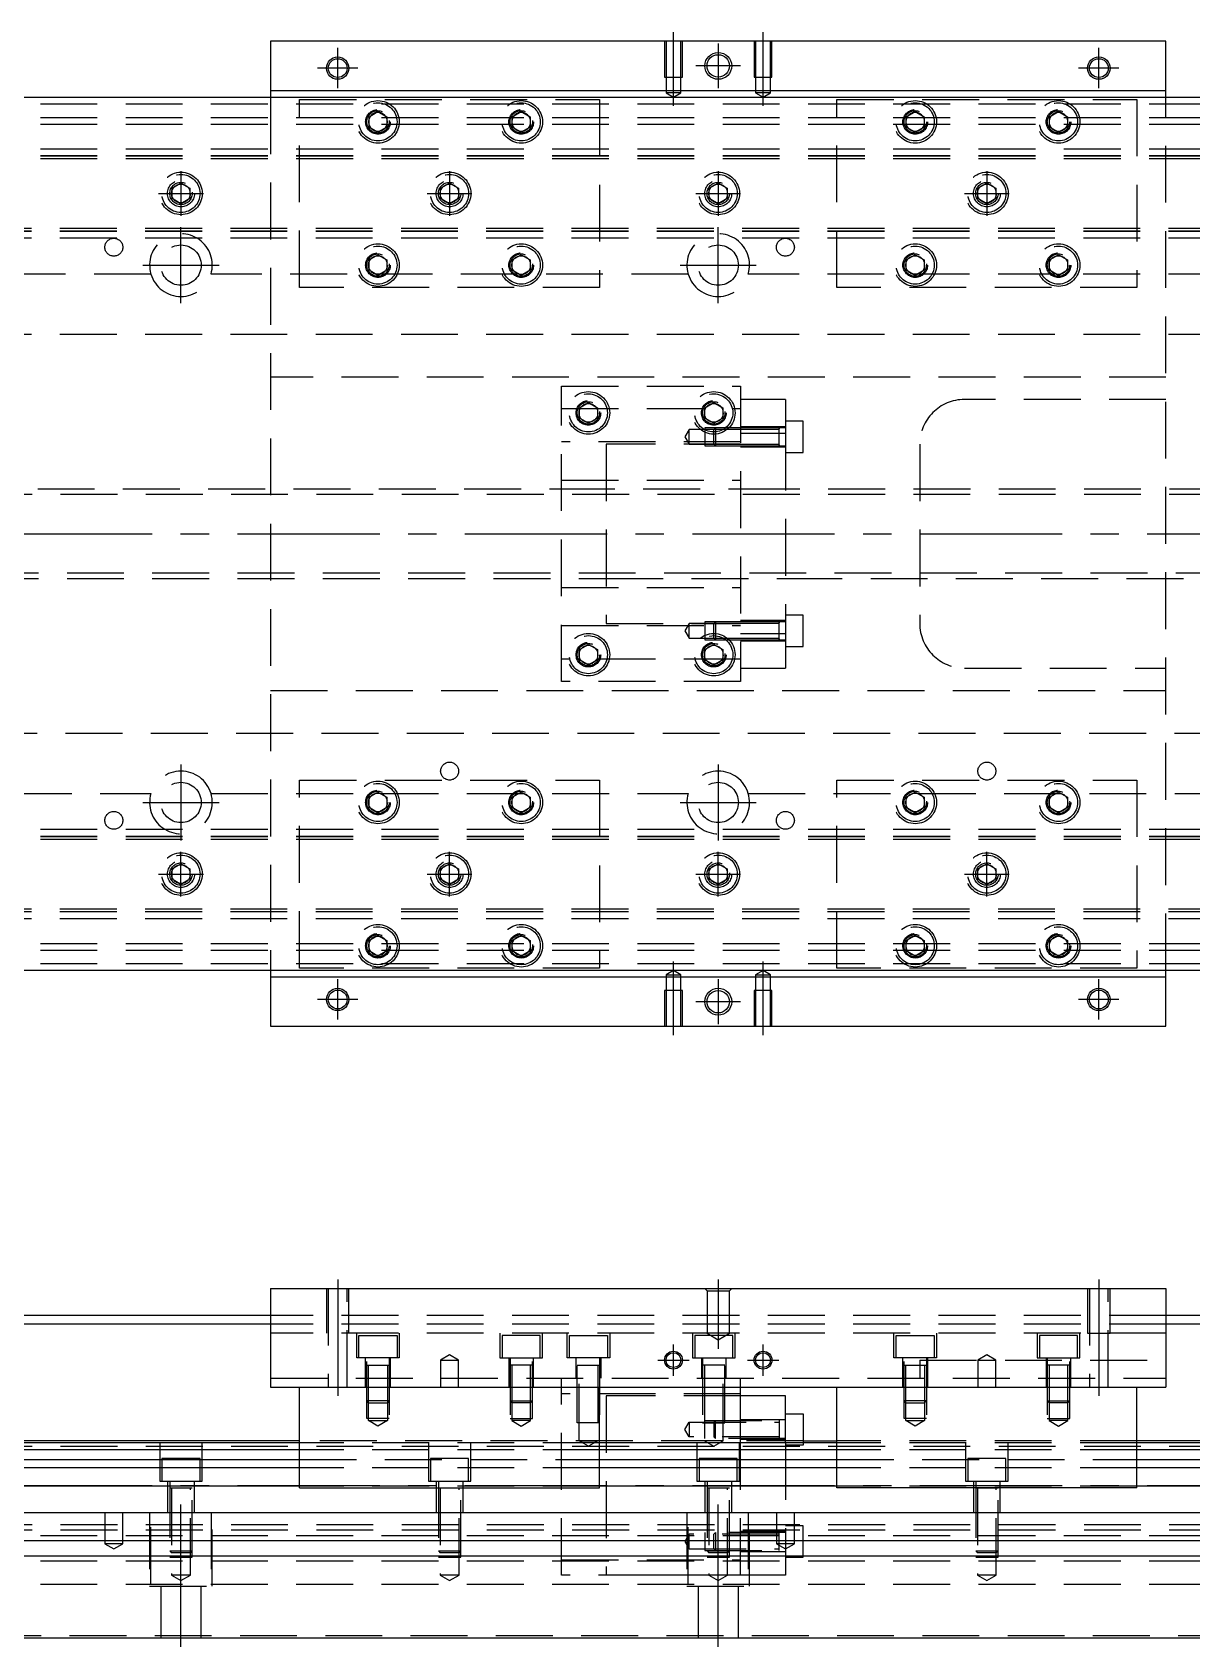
# Model space of a CAD drawing. Extents: x -15 to 1002, y -288 to 112.
# Drawn here: x 243.8 to 502.8, y -248.6 to 112 of the extents above; entities that cross this region are included whole.
import ezdxf

# ---------------------------------------------------------------- set-up
doc = ezdxf.new("R2010")
doc.units = 0
doc.linetypes.add('CENTER', pattern=[50.8, 31.75, -6.35, 6.35, -6.35])
doc.linetypes.add('DASHED', pattern=[19.05, 12.7, -6.35])
doc.layers.get('0').update_dxf_attribs({"linetype": 'CONTINUOUS'})
doc.layers.add('CENTER', color=1, linetype='CENTER')

msp = doc.modelspace()

# ---------------------------------------------------------------- linework, layer by layer
at = {"color": 7, "linetype": 'CONTINUOUS'}
for p, q in [((497, 110), (297, 110)), ((297, 110), (297, 99)), ((497, 99), (497, 110)), ((3, 97.5), (791, 97.5)), ((297, 99), (497, 99)), ((297, 99), (297, 97.5)), ((497, 97.5), (497, 99)), ((791, -97.5), (3, -97.5)), ((297, -97.5), (297, -99)), ((497, -99), (297, -99)), ((297, -99), (297, -110)), ((497, -99), (497, -97.5)), ((497, -110), (497, -99)), ((297, -110), (497, -110)), ((297, -168.55), (297, -190.55)), ((297, -168.55), (497, -168.55)), ((497, -168.55), (497, -190.55)), ((297, -174.55), (3, -174.55)), ((297, -176.55), (11, -176.55)), ((791, -174.55), (497, -174.55)), ((783, -176.55), (497, -176.55)), ((297, -190.55), (497, -190.55)), ((303.5, -213.05), (303.5, -190.55)), ((370.5, -213.05), (370.5, -190.55)), ((402, -203.05), (402, -190.55)), ((423.5, -213.05), (423.5, -190.55)), ((490.5, -213.05), (490.5, -190.55)), ((412, -192.55), (402, -192.55)), ((402, -203.05), (402, -192.55)), ((412, -203.05), (412, -192.55)), ((412, -196.55), (416, -196.55)), ((416, -196.55), (416, -203.05)), ((303.5, -203.05), (17, -203.05)), ((303.5, -204.589608), (17, -204.589608)), ((303.5, -202.55), (45, -202.55)), ((423.5, -203.05), (370.5, -203.05)), ((423.5, -204.589608), (370.5, -204.589608)), ((416, -202.55), (423.5, -202.55)), ((720, -202.55), (490.5, -202.55)), ((777, -203.05), (490.5, -203.05)), ((777, -204.589608), (490.5, -204.589608)), ((17, -206.710392), (303.5, -206.710392)), ((303.5, -208.620532), (17, -208.620532)), ((370.5, -206.710392), (423.5, -206.710392)), ((423.5, -208.620532), (370.5, -208.620532)), ((490.5, -206.710392), (777, -206.710392)), ((777, -208.620532), (490.5, -208.620532)), ((303.5, -212.731934), (17, -212.731934)), ((303.5, -213.05), (370.5, -213.05)), ((423.5, -212.731934), (370.5, -212.731934)), ((490.5, -213.05), (423.5, -213.05)), ((777, -212.731934), (490.5, -212.731934)), ((17, -218.55), (777, -218.55)), ((17, -224.85), (777, -224.85)), ((17, -228.25), (777, -228.25)), ((17, -246.55), (777, -246.55))]:
    msp.add_line(p, q, dxfattribs=at)
at = {"color": 3, "linetype": 'DASHED'}
for p, q in [((385.000006, 110), (385.000006, 102)), ((385.35, 110), (385.35, 102)), ((388.65, 102), (388.65, 110)), ((388.999994, 102), (388.999994, 110)), ((405.000006, 110), (405.000006, 102)), ((405.35, 110), (405.35, 102)), ((408.65, 102), (408.65, 110)), ((408.999994, 102), (408.999994, 110)), ((385.000006, 102), (388.999994, 102)), ((385.35, 102), (385.35, 98.5)), ((388.65, 98.5), (388.65, 102)), ((405.000006, 102), (408.999994, 102)), ((405.35, 102), (405.35, 98.5)), ((408.65, 98.5), (408.65, 102)), ((297, 97.5), (297, -97.5)), ((388.65, 98.5), (385.35, 98.5)), ((385.35, 98.5), (387, 97.547372)), ((387, 97.547372), (388.65, 98.5)), ((408.65, 98.5), (405.35, 98.5)), ((405.35, 98.5), (407, 97.547372)), ((407, 97.547372), (408.65, 98.5)), ((497, -97.5), (497, 97.5)), ((17, 96), (777, 96)), ((303.5, 97), (370.5, 97)), ((303.5, 55), (303.5, 97)), ((319, 93.1547), (321, 94.309402)), ((321, 94.309402), (323, 93.1547)), ((351, 93.1547), (353, 94.309402)), ((353, 94.309402), (355, 93.1547)), ((370.5, 97), (370.5, 55)), ((423.5, 97), (490.5, 97)), ((423.5, 55), (423.5, 97)), ((439, 93.1547), (441, 94.309402)), ((441, 94.309402), (443, 93.1547)), ((471, 93.1547), (473, 94.309402)), ((473, 94.309402), (475, 93.1547)), ((490.5, 97), (490.5, 55)), ((17, 93), (777, 93)), ((17, 91.5), (777, 91.5)), ((319, 90.8453), (319, 93.1547)), ((321, 89.690598), (319, 90.8453)), ((323, 90.8453), (321, 89.690598)), ((323, 93.1547), (323, 90.8453)), ((323.483582, 92.286038), (323.5, 92)), ((351, 90.8453), (351, 93.1547)), ((353, 89.690598), (351, 90.8453)), ((355, 90.8453), (353, 89.690598)), ((355, 93.1547), (355, 90.8453)), ((355.483582, 92.286038), (355.5, 92)), ((438.5, 92), (438.518502, 92.303588)), ((439, 90.8453), (439, 93.1547)), ((441, 89.690598), (439, 90.8453)), ((443, 90.8453), (441, 89.690598)), ((443, 93.1547), (443, 90.8453)), ((470.5, 92), (470.512884, 92.253488)), ((471, 90.8453), (471, 93.1547)), ((473, 89.690598), (471, 90.8453)), ((475, 90.8453), (473, 89.690598)), ((475, 93.1547), (475, 90.8453)), ((17, 86), (777, 86)), ((17, 84.460392), (777, 84.460392)), ((17, 84.403994), (777, 84.403994)), ((17, 83.8), (777, 83.8)), ((275, 77.1547), (277, 78.309402)), ((275, 74.8453), (275, 77.1547)), ((277, 78.309402), (279, 77.1547)), ((279, 77.1547), (279, 74.8453)), ((279.483582, 76.286038), (279.5, 76)), ((334.5, 76), (334.534018, 76.411016)), ((335, 77.1547), (337, 78.309402)), ((335, 74.8453), (335, 77.1547)), ((337, 78.309402), (339, 77.1547)), ((339, 77.1547), (339, 74.8453)), ((394.5, 76), (394.534018, 76.411016)), ((395, 77.1547), (397, 78.309402)), ((395, 74.8453), (395, 77.1547)), ((397, 78.309402), (399, 77.1547)), ((399, 77.1547), (399, 74.8453)), ((454.5, 76), (454.534018, 76.411016)), ((455, 77.1547), (457, 78.309402)), ((455, 74.8453), (455, 77.1547)), ((457, 78.309402), (459, 77.1547)), ((459, 77.1547), (459, 74.8453)), ((277, 73.690598), (275, 74.8453)), ((279, 74.8453), (277, 73.690598)), ((337, 73.690598), (335, 74.8453)), ((339, 74.8453), (337, 73.690598)), ((397, 73.690598), (395, 74.8453)), ((399, 74.8453), (397, 73.690598)), ((457, 73.690598), (455, 74.8453)), ((459, 74.8453), (457, 73.690598)), ((777, 68.2), (17, 68.2)), ((777, 67.596006), (17, 67.596006)), ((777, 67.539608), (17, 67.539608)), ((777, 66), (17, 66)), ((319, 61.1547), (321, 62.309402)), ((321, 62.309402), (323, 61.1547)), ((351, 61.1547), (353, 62.309402)), ((353, 62.309402), (355, 61.1547)), ((439, 61.1547), (441, 62.309402)), ((441, 62.309402), (443, 61.1547)), ((471, 61.1547), (473, 62.309402)), ((473, 62.309402), (475, 61.1547)), ((270.291796, 58), (163.708204, 58)), ((390.291796, 58), (283.708204, 58)), ((319, 58.8453), (319, 61.1547)), ((321, 57.690598), (319, 58.8453)), ((323, 58.8453), (321, 57.690598)), ((323, 61.1547), (323, 58.8453)), ((323.483582, 60.286038), (323.5, 60)), ((351, 58.8453), (351, 61.1547)), ((353, 57.690598), (351, 58.8453)), ((355, 58.8453), (353, 57.690598)), ((355, 61.1547), (355, 58.8453)), ((355.483582, 60.286038), (355.5, 60)), ((510.291796, 58), (403.708204, 58)), ((439, 58.8453), (439, 61.1547)), ((441, 57.690598), (439, 58.8453)), ((443, 58.8453), (441, 57.690598)), ((443, 61.1547), (443, 58.8453)), ((443.483582, 60.286038), (443.5, 60)), ((470.5, 60), (470.512884, 60.253488)), ((471, 58.8453), (471, 61.1547)), ((473, 57.690598), (471, 58.8453)), ((475, 58.8453), (473, 57.690598)), ((475, 61.1547), (475, 58.8453)), ((370.5, 55), (303.5, 55)), ((490.5, 55), (423.5, 55)), ((777, 44.5), (22.640312, 44.5)), ((497, 35), (297, 35)), ((362, 33), (402, 33)), ((362, -33), (362, 33)), ((402, 33), (402, -33)), ((366, 28.1547), (368, 29.309402)), ((368, 29.309402), (370, 28.1547)), ((394, 28.1547), (396, 29.309402)), ((396, 29.309402), (398, 28.1547)), ((412, 30), (402, 30)), ((412, 30), (412, 22.36068)), ((497, 30), (452, 30)), ((362, 28), (402, 28)), ((366, 25.8453), (366, 28.1547)), ((368, 24.690598), (366, 25.8453)), ((370, 25.8453), (368, 24.690598)), ((370, 28.1547), (370, 25.8453)), ((370.483582, 27.286038), (370.5, 27)), ((394, 25.8453), (394, 28.1547)), ((396, 24.690598), (394, 25.8453)), ((398, 25.8453), (396, 24.690598)), ((398, 28.1547), (398, 25.8453)), ((398.483582, 27.286038), (398.5, 27)), ((390.5, 23.300636), (389.547372, 21.650636)), ((389.547372, 21.650636), (390.5, 20.000636)), ((390.5, 20.000636), (390.5, 23.300636)), ((394, 23.300636), (390.5, 23.300636)), ((394, 23.65063), (394, 19.65064)), ((396.35, 23.65063), (394, 23.65063)), ((396, 23.300636), (394, 23.300636)), ((396.35, 23.650636), (396, 23.300636)), ((396, 20.000636), (396, 23.300636)), ((402, 23.300636), (396, 23.300636)), ((402, 23.300636), (396, 23.300636)), ((396.35, 23.650636), (396.35, 19.650636)), ((402, 23.650632), (396.35, 23.650636)), ((402, 23.65063), (396.35, 23.65063)), ((412, 23.900636), (402, 23.900636)), ((410.605, 23.650636), (402, 23.650632)), ((410.6, 23.300636), (402, 23.300636)), ((412, 22.36068), (402, 22.36068)), ((412, 23.650636), (410.595, 23.650636)), ((410.6, 19.65063), (410.6, 23.65064)), ((410.6, 23.300636), (410.6, 23.65064)), ((410.6, 23.434174), (410.6, 23.650636)), ((410.6, 23.650636), (410.6, 23.433968)), ((416, 25.150636), (412, 25.150636)), ((412, 22.36068), (412, -22.36068)), ((416, 18.150636), (416, 25.150636)), ((402, 20.5), (362, 20.5)), ((372, 20), (372, -20)), ((402, 20), (372, 20)), ((390.5, 20.000636), (394, 20.000636)), ((394, 20.000636), (396, 20.000636)), ((394, 19.65064), (396.35, 19.65064)), ((396, 20.000636), (402, 20.000636)), ((396, 20.000636), (396.35, 19.650636)), ((396, 20.000636), (402, 20.000636)), ((396.35, 19.65064), (402, 19.65064)), ((396.35, 19.650636), (402, 19.650638)), ((402, 20.000636), (410.6, 20.000636)), ((402, 19.650638), (410.605, 19.650636)), ((402, 19.400636), (412, 19.400636)), ((410.595, 19.650636), (412, 19.650636)), ((410.6, 19.65063), (410.6, 20.000636)), ((410.6, 19.867344), (410.6, 19.650636)), ((410.6, 19.650636), (410.6, 19.867096)), ((412, 18.150636), (416, 18.150636)), ((442, 20), (442, -20)), ((362, 12), (402, 12)), ((372, 10), (42, 10)), ((720, 8.75), (42, 8.75)), ((412, 10), (372, 10)), ((412, 10), (372, 10)), ((412, 9.999994), (372, 9.999994)), ((720.005, 10), (412, 10)), ((42, -8.75), (720, -8.75)), ((42, -10), (372, -10)), ((372, -9.999994), (412, -9.999994)), ((372, -10), (412, -10)), ((372, -10), (412, -10)), ((412, -10), (720.005, -10)), ((362, -12), (402, -12)), ((362, -20.5), (402, -20.5)), ((372, -20), (402, -20)), ((390.5, -20.000636), (389.547372, -21.650636)), ((390.5, -23.300636), (390.5, -20.000636)), ((394, -20.000636), (390.5, -20.000636)), ((394, -19.65064), (394, -23.65063)), ((396.35, -19.65064), (394, -19.65064)), ((396, -20.000636), (394, -20.000636)), ((396.35, -19.650636), (396, -20.000636)), ((396, -23.300636), (396, -20.000636)), ((402, -20.000636), (396, -20.000636)), ((402, -20.000636), (396, -20.000636)), ((396.35, -19.650636), (396.35, -23.650636)), ((402, -19.650638), (396.35, -19.650636)), ((402, -19.65064), (396.35, -19.65064)), ((412, -19.400636), (402, -19.400636)), ((410.605, -19.650636), (402, -19.650638)), ((410.6, -20.000636), (402, -20.000636)), ((412, -19.650636), (410.595, -19.650636)), ((410.6, -23.65064), (410.6, -19.65063)), ((410.6, -20.000636), (410.6, -19.65063)), ((410.6, -19.867096), (410.6, -19.650636)), ((410.6, -19.650636), (410.6, -19.867302)), ((416, -18.150636), (412, -18.150636)), ((416, -25.150636), (416, -18.150636)), ((366, -25.8453), (368, -24.690598)), ((368, -24.690598), (370, -25.8453)), ((389.547372, -21.650636), (390.5, -23.300636)), ((390.5, -23.300636), (394, -23.300636)), ((394, -23.300636), (396, -23.300636)), ((394, -23.65063), (396.35, -23.65063)), ((394, -25.8453), (396, -24.690598)), ((396, -23.300636), (402, -23.300636)), ((396, -23.300636), (396.35, -23.650636)), ((396, -23.300636), (402, -23.300636)), ((396, -24.690598), (398, -25.8453)), ((396.35, -23.65063), (402, -23.65063)), ((396.35, -23.650636), (402, -23.650632)), ((412, -22.36068), (402, -22.36068)), ((402, -23.300636), (410.6, -23.300636)), ((402, -23.650632), (410.605, -23.650636)), ((402, -23.900636), (412, -23.900636)), ((410.595, -23.650636), (412, -23.650636)), ((410.6, -23.65064), (410.6, -23.300636)), ((410.6, -23.433926), (410.6, -23.650636)), ((410.6, -23.650636), (410.6, -23.434174)), ((412, -22.36068), (412, -30)), ((412, -25.150636), (416, -25.150636)), ((402, -28), (362, -28)), ((365.5, -27), (365.518502, -26.696412)), ((366, -28.1547), (366, -25.8453)), ((368, -29.309402), (366, -28.1547)), ((370, -28.1547), (368, -29.309402)), ((370, -25.8453), (370, -28.1547)), ((394, -28.1547), (394, -25.8453)), ((396, -29.309402), (394, -28.1547)), ((398, -28.1547), (396, -29.309402)), ((398, -25.8453), (398, -28.1547)), ((398.483582, -26.713962), (398.5, -27)), ((402, -30), (412, -30)), ((452, -30), (497, -30)), ((297, -35), (497, -35)), ((402, -33), (362, -33)), ((22.640312, -44.5), (777, -44.5)), ((303.5, -55), (370.5, -55)), ((303.5, -97), (303.5, -55)), ((370.5, -55), (370.5, -97)), ((423.5, -97), (423.5, -55)), ((423.5, -55), (490.5, -55)), ((490.5, -55), (490.5, -97)), ((163.708204, -58), (270.291796, -58)), ((283.708204, -58), (390.291796, -58)), ((318.5, -60), (318.512884, -59.746512)), ((319, -58.8453), (321, -57.690598)), ((319, -61.1547), (319, -58.8453)), ((321, -62.309402), (319, -61.1547)), ((321, -57.690598), (323, -58.8453)), ((323, -61.1547), (321, -62.309402)), ((323, -58.8453), (323, -61.1547)), ((351, -58.8453), (353, -57.690598)), ((351, -61.1547), (351, -58.8453)), ((353, -62.309402), (351, -61.1547)), ((353, -57.690598), (355, -58.8453)), ((355, -61.1547), (353, -62.309402)), ((355, -58.8453), (355, -61.1547)), ((355.483582, -59.713962), (355.5, -60)), ((403.708204, -58), (510.291796, -58)), ((439, -58.8453), (441, -57.690598)), ((439, -61.1547), (439, -58.8453)), ((441, -62.309402), (439, -61.1547)), ((441, -57.690598), (443, -58.8453)), ((443, -61.1547), (441, -62.309402)), ((443, -58.8453), (443, -61.1547)), ((443.483582, -59.713962), (443.5, -60)), ((471, -58.8453), (473, -57.690598)), ((471, -61.1547), (471, -58.8453)), ((473, -62.309402), (471, -61.1547)), ((473, -57.690598), (475, -58.8453)), ((475, -61.1547), (473, -62.309402)), ((475, -58.8453), (475, -61.1547)), ((475.483582, -59.713962), (475.5, -60)), ((17, -66), (777, -66)), ((17, -67.539608), (777, -67.539608)), ((17, -67.596006), (777, -67.596006)), ((17, -68.2), (777, -68.2)), ((274.5, -76), (274.534018, -75.588984)), ((275, -74.8453), (277, -73.690598)), ((275, -77.1547), (275, -74.8453)), ((277, -73.690598), (279, -74.8453)), ((279, -74.8453), (279, -77.1547)), ((334.5, -76), (334.534018, -75.588984)), ((335, -74.8453), (337, -73.690598)), ((335, -77.1547), (335, -74.8453)), ((337, -73.690598), (339, -74.8453)), ((339, -74.8453), (339, -77.1547)), ((395, -74.8453), (397, -73.690598)), ((395, -77.1547), (395, -74.8453)), ((397, -73.690598), (399, -74.8453)), ((399, -74.8453), (399, -77.1547)), ((399.483582, -75.713962), (399.5, -76)), ((454.5, -76), (454.534018, -75.588984)), ((455, -74.8453), (457, -73.690598)), ((455, -77.1547), (455, -74.8453)), ((457, -73.690598), (459, -74.8453)), ((459, -74.8453), (459, -77.1547)), ((277, -78.309402), (275, -77.1547)), ((279, -77.1547), (277, -78.309402)), ((337, -78.309402), (335, -77.1547)), ((339, -77.1547), (337, -78.309402)), ((397, -78.309402), (395, -77.1547)), ((399, -77.1547), (397, -78.309402)), ((457, -78.309402), (455, -77.1547)), ((459, -77.1547), (457, -78.309402)), ((777, -83.8), (17, -83.8)), ((777, -84.403994), (17, -84.403994)), ((777, -84.460392), (17, -84.460392)), ((777, -86), (17, -86)), ((319, -90.8453), (321, -89.690598)), ((321, -89.690598), (323, -90.8453)), ((351, -90.8453), (353, -89.690598)), ((353, -89.690598), (355, -90.8453)), ((439, -90.8453), (441, -89.690598)), ((441, -89.690598), (443, -90.8453)), ((471, -90.8453), (473, -89.690598)), ((473, -89.690598), (475, -90.8453)), ((17, -91.5), (777, -91.5)), ((17, -93), (777, -93)), ((318.5, -92), (318.512884, -91.746512)), ((319, -93.1547), (319, -90.8453)), ((321, -94.309402), (319, -93.1547)), ((323, -93.1547), (321, -94.309402)), ((323, -90.8453), (323, -93.1547)), ((351, -93.1547), (351, -90.8453)), ((353, -94.309402), (351, -93.1547)), ((355, -93.1547), (353, -94.309402)), ((355, -90.8453), (355, -93.1547)), ((355.483582, -91.713962), (355.5, -92)), ((439, -93.1547), (439, -90.8453)), ((441, -94.309402), (439, -93.1547)), ((443, -93.1547), (441, -94.309402)), ((443, -90.8453), (443, -93.1547)), ((443.483582, -91.713962), (443.5, -92)), ((471, -93.1547), (471, -90.8453)), ((473, -94.309402), (471, -93.1547)), ((475, -93.1547), (473, -94.309402)), ((475, -90.8453), (475, -93.1547)), ((475.483582, -91.713962), (475.5, -92)), ((17, -96), (777, -96)), ((370.5, -97), (303.5, -97)), ((490.5, -97), (423.5, -97)), ((387, -97.547372), (385.35, -98.5)), ((385.35, -98.5), (388.65, -98.5)), ((385.35, -98.5), (385.35, -102)), ((388.65, -98.5), (387, -97.547372)), ((388.65, -102), (388.65, -98.5)), ((407, -97.547372), (405.35, -98.5)), ((405.35, -98.5), (408.65, -98.5)), ((405.35, -98.5), (405.35, -102)), ((408.65, -98.5), (407, -97.547372)), ((408.65, -102), (408.65, -98.5)), ((388.999994, -102), (385.000006, -102)), ((385.000006, -102), (385.000006, -110)), ((385.35, -102), (385.35, -110)), ((388.65, -110), (388.65, -102)), ((388.999994, -110), (388.999994, -102)), ((408.999994, -102), (405.000006, -102)), ((405.000006, -102), (405.000006, -110)), ((405.35, -102), (405.35, -110)), ((408.65, -110), (408.65, -102)), ((408.999994, -110), (408.999994, -102)), ((309.500006, -168.55), (309.500006, -178.55)), ((309.9, -168.55), (309.9, -190.55)), ((314.1, -190.55), (314.1, -168.55)), ((314.499994, -178.55), (314.499994, -168.55)), ((394.5, -169.05), (394, -168.55)), ((394.5, -169.05), (394.5, -178.55)), ((394.5, -169.05), (399.5, -169.05)), ((399.5, -169.05), (400, -168.55)), ((399.5, -178.55), (399.5, -169.05)), ((479.500006, -168.55), (479.500006, -178.55)), ((479.9, -168.55), (479.9, -190.55)), ((484.1, -190.55), (484.1, -168.55)), ((484.499994, -178.55), (484.499994, -168.55)), ((497, -174.55), (297, -174.55)), ((497, -176.55), (297, -176.55)), ((497, -178.55), (297, -178.55)), ((316.25, -184.05), (316.25, -178.55)), ((316.75, -179.05), (325.25, -179.05)), ((316.75, -184.05), (316.75, -179.05)), ((325.25, -179.05), (325.25, -184.05)), ((325.75, -178.55), (325.75, -184.05)), ((348.25, -178.55), (348.25, -184.05)), ((357.25, -179.05), (348.75, -179.05)), ((348.75, -179.05), (348.75, -184.05)), ((357.25, -184.05), (357.25, -179.05)), ((357.75, -184.05), (357.75, -178.55)), ((363.25, -184.05), (363.25, -178.55)), ((363.75, -179.05), (372.25, -179.05)), ((363.75, -184.05), (363.75, -179.05)), ((372.25, -179.05), (372.25, -184.05)), ((372.75, -178.55), (372.75, -184.05)), ((391.25, -178.55), (391.25, -184.05)), ((400.25, -179.05), (391.75, -179.05)), ((391.75, -179.05), (391.75, -184.05)), ((399.5, -178.55), (394.5, -178.55)), ((394.5, -178.55), (397, -179.993376)), ((397, -179.993376), (399.5, -178.55)), ((400.25, -184.05), (400.25, -179.05)), ((400.75, -184.05), (400.75, -178.55)), ((436.25, -184.05), (436.25, -178.55)), ((436.75, -179.05), (445.25, -179.05)), ((436.75, -184.05), (436.75, -179.05)), ((445.25, -179.05), (445.25, -184.05)), ((445.75, -178.55), (445.75, -184.05)), ((468.25, -178.55), (468.25, -184.05)), ((477.25, -179.05), (468.75, -179.05)), ((468.75, -179.05), (468.75, -184.05)), ((477.25, -184.05), (477.25, -179.05)), ((477.75, -184.05), (477.75, -178.55)), ((479.500006, -178.55), (484.499994, -178.55)), ((337, -183.3953), (335, -184.55)), ((339, -184.55), (337, -183.3953)), ((457, -183.3953), (455, -184.55)), ((459, -184.55), (457, -183.3953)), ((325.75, -184.05), (316.25, -184.05)), ((318.25, -190.55), (318.25, -184.05)), ((318.500006, -197.55), (318.499992, -184.05)), ((318.499994, -185.65), (323.500006, -185.65)), ((318.9, -198.05), (318.9, -185.65)), ((323.1, -185.65), (323.1, -198.05)), ((323.500008, -184.05), (323.499994, -197.55)), ((323.75, -184.05), (323.75, -190.55)), ((335, -184.55), (337, -184.55)), ((335, -184.55), (335, -190.55)), ((337, -184.55), (339, -184.55)), ((339, -190.55), (339, -184.55)), ((348.25, -184.05), (357.75, -184.05)), ((350.25, -184.05), (350.25, -190.55)), ((350.499992, -184.05), (350.500006, -197.55)), ((355.500006, -185.65), (350.499994, -185.65)), ((350.9, -185.65), (350.9, -198.05)), ((355.1, -198.05), (355.1, -185.65)), ((355.499994, -197.55), (355.500008, -184.05)), ((355.75, -190.55), (355.75, -184.05)), ((372.75, -184.05), (363.25, -184.05)), ((365.25, -188.55), (365.25, -184.05)), ((365.500006, -198.55), (365.499994, -184.05)), ((365.499995, -185.65), (370.500005, -185.65)), ((365.9, -202.55), (365.9, -185.65)), ((370.1, -185.65), (370.1, -202.55)), ((370.500006, -184.05), (370.499994, -198.55)), ((370.75, -184.05), (370.75, -188.55)), ((391.25, -184.05), (400.75, -184.05)), ((393.25, -184.05), (393.25, -188.55)), ((393.499994, -184.05), (393.500006, -198.55)), ((398.500005, -185.65), (393.499995, -185.65)), ((393.9, -185.65), (393.9, -202.55)), ((398.1, -202.55), (398.1, -185.65)), ((398.499994, -198.55), (398.500006, -184.05)), ((398.75, -188.55), (398.75, -184.05)), ((445.75, -184.05), (436.25, -184.05)), ((438.25, -190.55), (438.25, -184.05)), ((438.500006, -197.55), (438.499992, -184.05)), ((438.499994, -185.65), (443.500006, -185.65)), ((438.9, -198.05), (438.9, -185.65)), ((442, -184.55), (497, -184.55)), ((442, -184.55), (442, -188.55)), ((443.1, -185.65), (443.1, -198.05)), ((443.500008, -184.05), (443.499994, -197.55)), ((443.75, -184.05), (443.75, -190.55)), ((455, -184.55), (457, -184.55)), ((455, -184.55), (455, -190.55)), ((457, -184.55), (459, -184.55)), ((459, -190.55), (459, -184.55)), ((468.25, -184.05), (477.75, -184.05)), ((470.25, -184.05), (470.25, -190.55)), ((470.499992, -184.05), (470.500006, -197.55)), ((475.500006, -185.65), (470.499994, -185.65)), ((470.9, -185.65), (470.9, -198.05)), ((475.1, -198.05), (475.1, -185.65)), ((475.499994, -197.55), (475.500008, -184.05)), ((475.75, -190.55), (475.75, -184.05)), ((297, -188.55), (497, -188.55)), ((362, -190.55), (362, -188.55)), ((362, -232.55), (362, -190.55)), ((402, -190.55), (402, -188.55)), ((323.5, -193.65), (318.5, -193.65)), ((318.9, -194.05), (318.5, -193.65)), ((318.9, -194.05), (323.1, -194.05)), ((323.5, -193.65), (323.1, -194.05)), ((350.5, -193.65), (355.5, -193.65)), ((350.5, -193.65), (350.9, -194.05)), ((355.1, -194.05), (350.9, -194.05)), ((355.1, -194.05), (355.5, -193.65)), ((402, -192.05), (362, -192.05)), ((372, -192.55), (372, -232.55)), ((402, -192.55), (372, -192.55)), ((443.5, -193.65), (438.5, -193.65)), ((438.9, -194.05), (438.5, -193.65)), ((438.9, -194.05), (443.1, -194.05)), ((443.5, -193.65), (443.1, -194.05)), ((470.5, -193.65), (475.5, -193.65)), ((470.5, -193.65), (470.9, -194.05)), ((475.1, -194.05), (470.9, -194.05)), ((475.1, -194.05), (475.5, -193.65)), ((323.499994, -197.55), (318.500006, -197.55)), ((318.9, -198.05), (323.1, -198.05)), ((321, -199.262436), (318.9, -198.05)), ((323.1, -198.05), (321, -199.262436)), ((350.500006, -197.55), (355.499994, -197.55)), ((355.1, -198.05), (350.9, -198.05)), ((350.9, -198.05), (353, -199.262436)), ((353, -199.262436), (355.1, -198.05)), ((394, -200.25), (394, -198.050006)), ((394, -198.050006), (412, -198.050006)), ((396, -198.4), (396.35, -198.05)), ((396.35, -200.25), (396.35, -198.05)), ((402, -197.8), (412, -197.8)), ((410.6, -198.049994), (410.6, -202.050006)), ((443.499994, -197.55), (438.500006, -197.55)), ((438.9, -198.05), (443.1, -198.05)), ((441, -199.262436), (438.9, -198.05)), ((443.1, -198.05), (441, -199.262436)), ((470.500006, -197.55), (475.499994, -197.55)), ((475.1, -198.05), (470.9, -198.05)), ((470.9, -198.05), (473, -199.262436)), ((473, -199.262436), (475.1, -198.05)), ((370.499994, -198.55), (365.500006, -198.55)), ((389.547372, -200.05), (390.5, -198.4)), ((390.5, -201.7), (389.547372, -200.05)), ((390.5, -198.4), (390.5, -201.7)), ((390.5, -198.4), (410.6, -198.4)), ((410.6, -201.7), (390.5, -201.7)), ((393.500006, -198.55), (398.499994, -198.55)), ((394, -202.049994), (394, -200.25)), ((396, -198.4), (396, -200.25)), ((396, -200.25), (396, -201.7)), ((396.35, -202.05), (396, -201.7)), ((396.35, -202.05), (396.35, -200.25)), ((720, -203.8), (42, -203.8)), ((272.25, -203.05), (272.25, -211.55)), ((281.75, -211.55), (281.75, -203.05)), ((416, -202.55), (303.5, -202.55)), ((370.5, -203.05), (303.5, -203.05)), ((370.5, -204.589608), (303.5, -204.589608)), ((332.25, -203.05), (332.25, -211.55)), ((341.75, -211.55), (341.75, -203.05)), ((365.9, -202.55), (370.1, -202.55)), ((368, -203.762436), (365.9, -202.55)), ((370.1, -202.55), (368, -203.762436)), ((392.25, -203.05), (392.25, -211.55)), ((398.1, -202.55), (393.9, -202.55)), ((393.9, -202.55), (396, -203.762436)), ((412, -202.049994), (394, -202.049994)), ((396, -203.762436), (398.1, -202.55)), ((401.75, -211.55), (401.75, -203.05)), ((412, -202.3), (402, -202.3)), ((402, -232.55), (402, -203.05)), ((402, -232.55), (402, -203.05)), ((412, -203.05), (412, -232.55)), ((416, -203.55), (412, -203.55)), ((416, -203.05), (416, -203.55)), ((490.5, -202.55), (423.5, -202.55)), ((490.5, -203.05), (423.5, -203.05)), ((490.5, -204.589608), (423.5, -204.589608)), ((452.25, -203.05), (452.25, -211.55)), ((461.75, -211.55), (461.75, -203.05)), ((281.25, -206.55), (272.75, -206.55)), ((272.75, -206.55), (272.75, -211.55)), ((281.25, -211.55), (281.25, -206.55)), ((303.5, -206.710392), (370.5, -206.710392)), ((370.5, -208.620532), (303.5, -208.620532)), ((341.25, -206.55), (332.75, -206.55)), ((332.75, -206.55), (332.75, -211.55)), ((341.25, -211.55), (341.25, -206.55)), ((401.25, -206.55), (392.75, -206.55)), ((392.75, -206.55), (392.75, -211.55)), ((401.25, -211.55), (401.25, -206.55)), ((423.5, -206.710392), (490.5, -206.710392)), ((490.5, -208.620532), (423.5, -208.620532)), ((461.25, -206.55), (452.75, -206.55)), ((452.75, -206.55), (452.75, -211.55)), ((461.25, -211.55), (461.25, -206.55)), ((272.25, -211.55), (281.75, -211.55)), ((274, -211.55), (274, -218.55)), ((274.500006, -211.55), (274.500006, -228.55)), ((279.499994, -228.55), (279.499994, -211.55)), ((280, -218.55), (280, -211.55)), ((332.25, -211.55), (341.75, -211.55)), ((334, -211.55), (334, -218.55)), ((334.500006, -211.55), (334.500006, -228.55)), ((339.499994, -228.55), (339.499994, -211.55)), ((340, -218.55), (340, -211.55)), ((392.25, -211.55), (401.75, -211.55)), ((394, -211.55), (394, -218.55)), ((394.500006, -211.55), (394.500006, -228.55)), ((399.499994, -228.55), (399.499994, -211.55)), ((400, -218.55), (400, -211.55)), ((452.25, -211.55), (461.75, -211.55)), ((454, -211.55), (454, -218.55)), ((454.500006, -211.55), (454.500006, -228.55)), ((459.499994, -228.55), (459.499994, -211.55)), ((460, -218.55), (460, -211.55)), ((279.500006, -213.15), (274.499994, -213.15)), ((274.9, -213.15), (274.9, -232.55)), ((279.1, -232.55), (279.1, -213.15)), ((370.5, -212.731934), (303.5, -212.731934)), ((339.500006, -213.15), (334.499994, -213.15)), ((334.9, -213.15), (334.9, -232.55)), ((339.1, -232.55), (339.1, -213.15)), ((399.500006, -213.15), (394.499994, -213.15)), ((394.9, -213.15), (394.9, -232.55)), ((399.1, -232.55), (399.1, -213.15)), ((490.5, -212.731934), (423.5, -212.731934)), ((459.500006, -213.15), (454.499994, -213.15)), ((454.9, -213.15), (454.9, -232.55)), ((459.1, -232.55), (459.1, -213.15)), ((260, -218.55), (260, -225.55)), ((264, -225.55), (264, -218.55)), ((270, -218.55), (270, -235.05)), ((270.291796, -234.55), (270.291796, -218.55)), ((283.708204, -218.55), (283.708204, -234.55)), ((284, -235.05), (284, -218.55)), ((390, -218.55), (390, -235.05)), ((390.291796, -234.55), (390.291796, -218.55)), ((403.708204, -218.55), (403.708204, -234.55)), ((404, -235.05), (404, -218.55)), ((410, -218.55), (410, -225.55)), ((414, -225.55), (414, -218.55)), ((720, -221.3), (42, -221.3)), ((720, -222.55), (42, -222.55)), ((390.5, -223.4), (389.547372, -225.05)), ((390.5, -226.7), (390.5, -223.4)), ((410.6, -223.4), (390.5, -223.4)), ((394, -223.050006), (394, -224.85)), ((412, -223.050006), (394, -223.050006)), ((396.35, -223.05), (396, -223.4)), ((396, -224.85), (396, -223.4)), ((396.35, -223.05), (396.35, -224.85)), ((412, -222.8), (402, -222.8)), ((410.6, -227.050006), (410.6, -223.049994)), ((416, -221.55), (412, -221.55)), ((416, -224.85), (416, -221.55)), ((17, -223.7), (777, -223.7)), ((264, -225.55), (260, -225.55)), ((260, -225.55), (262, -226.7047)), ((262, -226.7047), (264, -225.55)), ((389.547372, -225.05), (390.5, -226.7)), ((390.5, -226.7), (410.6, -226.7)), ((394, -224.85), (394, -227.049994)), ((394, -227.049994), (412, -227.049994)), ((396, -226.7), (396, -224.85)), ((396, -226.7), (396.35, -227.05)), ((396.35, -224.85), (396.35, -227.05)), ((414, -225.55), (410, -225.55)), ((410, -225.55), (412, -226.7047)), ((412, -226.7047), (414, -225.55)), ((416, -228.25), (416, -224.85)), ((17, -229.4), (777, -229.4)), ((274.5, -227.15), (279.5, -227.15)), ((274.5, -227.15), (274.9, -227.55)), ((274.500006, -228.55), (279.499994, -228.55)), ((279.1, -227.55), (274.9, -227.55)), ((279.1, -227.55), (279.5, -227.15)), ((334.5, -227.15), (339.5, -227.15)), ((334.5, -227.15), (334.9, -227.55)), ((334.500006, -228.55), (339.499994, -228.55)), ((339.1, -227.55), (334.9, -227.55)), ((339.1, -227.55), (339.5, -227.15)), ((362, -229.17077), (402, -229.17077)), ((394.5, -227.15), (399.5, -227.15)), ((394.5, -227.15), (394.9, -227.55)), ((394.500006, -228.55), (399.499994, -228.55)), ((399.1, -227.55), (394.9, -227.55)), ((399.1, -227.55), (399.5, -227.15)), ((402, -227.3), (412, -227.3)), ((412, -228.55), (416, -228.55)), ((416, -228.55), (416, -228.25)), ((454.5, -227.15), (459.5, -227.15)), ((454.5, -227.15), (454.9, -227.55)), ((454.500006, -228.55), (459.499994, -228.55)), ((459.1, -227.55), (454.9, -227.55)), ((459.1, -227.55), (459.5, -227.15)), ((279.1, -232.55), (274.9, -232.55)), ((274.9, -232.55), (277, -233.762436)), ((277, -233.762436), (279.1, -232.55)), ((339.1, -232.55), (334.9, -232.55)), ((334.9, -232.55), (337, -233.762436)), ((337, -233.762436), (339.1, -232.55)), ((402, -232.55), (362, -232.55)), ((412, -232.55), (372, -232.55)), ((399.1, -232.55), (394.9, -232.55)), ((394.9, -232.55), (397, -233.762436)), ((397, -233.762436), (399.1, -232.55)), ((459.1, -232.55), (454.9, -232.55)), ((454.9, -232.55), (457, -233.762436)), ((457, -233.762436), (459.1, -232.55)), ((17, -234.55), (777, -234.55)), ((270, -235.05), (284, -235.05)), ((272.5, -235.05), (272.5, -246.55)), ((281.5, -246.55), (281.5, -235.05)), ((390, -235.05), (404, -235.05)), ((392.5, -235.05), (392.5, -246.55)), ((401.5, -246.55), (401.5, -235.05)), ((23.499992, -246.05), (777, -246.05))]:
    msp.add_line(p, q, dxfattribs=at)
at = {"color": 3, "linetype": 'CONTINUOUS'}
for centre, radius in [((312, 104), 2.5), ((482, 104), 2.5), ((312, -104), 2.5), ((482, -104), 2.5), ((387, -184.55), 2), ((407, -184.55), 2)]:
    msp.add_circle(centre, radius, dxfattribs=at)
at = {"color": 7, "linetype": 'CONTINUOUS'}
for centre, radius in [((312, 104), 2.1), ((397, 104.5), 3), ((397, 104.5), 2.5), ((482, 104), 2.1), ((312, -104), 2.1), ((397, -104.5), 3), ((397, -104.5), 2.5), ((482, -104), 2.1), ((387, -184.55), 1.65), ((407, -184.55), 1.65)]:
    msp.add_circle(centre, radius, dxfattribs=at)
at = {"color": 3, "linetype": 'DASHED'}
for centre, radius in [((321, 92), 4.75), ((321, 92), 4.25), ((321, 92), 2.75), ((321, 92), 2.5), ((353, 92), 4.75), ((353, 92), 4.25), ((353, 92), 2.75), ((353, 92), 2.5), ((441, 92), 4.75), ((441, 92), 4.25), ((441, 92), 2.75), ((441, 92), 2.5), ((473, 92), 4.75), ((473, 92), 4.25), ((473, 92), 2.75), ((473, 92), 2.5), ((277, 76), 4.75), ((277, 76), 4.25), ((337, 76), 4.75), ((337, 76), 4.25), ((397, 76), 4.75), ((397, 76), 4.25), ((457, 76), 4.75), ((457, 76), 4.25), ((277, 76), 3), ((277, 76), 2.5), ((277, 76), 2.1), ((337, 76), 3), ((337, 76), 2.5), ((337, 76), 2.1), ((397, 76), 3), ((397, 76), 2.5), ((397, 76), 2.1), ((457, 76), 3), ((457, 76), 2.5), ((457, 76), 2.1), ((262, 64), 2), ((412, 64), 2), ((277, 60), 4.5), ((321, 60), 4.75), ((321, 60), 4.25), ((321, 60), 2.75), ((321, 60), 2.5), ((321, 60), 2.1), ((353, 60), 4.75), ((353, 60), 4.25), ((353, 60), 2.75), ((353, 60), 2.5), ((353, 60), 2.1), ((397, 60), 4.5), ((441, 60), 4.75), ((441, 60), 4.25), ((441, 60), 2.75), ((441, 60), 2.5), ((441, 60), 2.1), ((473, 60), 4.75), ((473, 60), 4.25), ((473, 60), 2.75), ((473, 60), 2.5), ((473, 60), 2.1), ((368, 27), 4.75), ((368, 27), 4.25), ((368, 27), 2.75), ((368, 27), 2.5), ((368, 27), 2.1), ((396, 27), 4.75), ((396, 27), 4.25), ((396, 27), 2.75), ((396, 27), 2.5), ((396, 27), 2.1), ((368, -27), 4.75), ((368, -27), 4.25), ((368, -27), 2.75), ((368, -27), 2.5), ((368, -27), 2.1), ((396, -27), 4.75), ((396, -27), 4.25), ((396, -27), 2.75), ((396, -27), 2.5), ((396, -27), 2.1), ((337, -53), 2), ((457, -53), 2), ((277, -60), 4.5), ((321, -60), 4.75), ((321, -60), 4.25), ((321, -60), 2.75), ((321, -60), 2.5), ((353, -60), 4.75), ((353, -60), 4.25), ((353, -60), 2.75), ((353, -60), 2.5), ((397, -60), 4.5), ((441, -60), 4.75), ((441, -60), 4.25), ((441, -60), 2.75), ((441, -60), 2.5), ((473, -60), 4.75), ((473, -60), 4.25), ((473, -60), 2.75), ((473, -60), 2.5), ((321, -60), 2.1), ((353, -60), 2.1), ((441, -60), 2.1), ((473, -60), 2.1), ((262, -64), 2), ((412, -64), 2), ((277, -76), 4.75), ((277, -76), 4.25), ((337, -76), 4.75), ((337, -76), 4.25), ((397, -76), 4.75), ((397, -76), 4.25), ((457, -76), 4.75), ((457, -76), 4.25), ((277, -76), 3), ((277, -76), 2.5), ((277, -76), 2.1), ((337, -76), 3), ((337, -76), 2.5), ((337, -76), 2.1), ((397, -76), 3), ((397, -76), 2.5), ((397, -76), 2.1), ((457, -76), 3), ((457, -76), 2.5), ((457, -76), 2.1), ((321, -92), 4.75), ((321, -92), 4.25), ((321, -92), 2.75), ((321, -92), 2.5), ((353, -92), 4.75), ((353, -92), 4.25), ((353, -92), 2.75), ((353, -92), 2.5), ((441, -92), 4.75), ((441, -92), 4.25), ((441, -92), 2.75), ((441, -92), 2.5), ((473, -92), 4.75), ((473, -92), 4.25), ((473, -92), 2.75), ((473, -92), 2.5)]:
    msp.add_circle(centre, radius, dxfattribs=at)
for centre, radius, start, end in [((321, 92), 2.1, 102.24721, 137.75279), ((321, 92), 2.1, 77.75279, 102.24721), ((321, 92), 2.1, 42.24721, 77.75279), ((353, 92), 2.1, 102.24721, 137.75279), ((353, 92), 2.1, 77.75279, 102.24721), ((353, 92), 2.1, 42.24721, 77.75279), ((441, 92), 2.1, 102.24721, 137.75279), ((441, 92), 2.1, 77.75279, 102.24721), ((441, 92), 2.1, 42.24721, 77.75279), ((473, 92), 2.1, 102.24721, 137.75279), ((473, 92), 2.1, 77.75279, 102.24721), ((473, 92), 2.1, 42.24721, 77.75279), ((321, 92), 2.1, 162.24721, 180), ((321, 92), 2.1, 180, 197.75279), ((321, 92), 2.1, 137.75279, 162.24721), ((321, 92), 2.1, 197.75279, 222.24721), ((321, 92), 2.1, 222.24721, 257.75279), ((321, 92), 2.1, 282.24721, 317.75279), ((321, 92), 2.1, 17.75279, 42.24721), ((321, 92), 2.1, 317.75279, 342.24721), ((321, 92), 2.1, 342.24721, 17.75279), ((353, 92), 2.1, 162.24721, 180), ((353, 92), 2.1, 180, 197.75279), ((353, 92), 2.1, 137.75279, 162.24721), ((353, 92), 2.1, 197.75279, 222.24721), ((353, 92), 2.1, 222.24721, 257.75279), ((353, 92), 2.1, 282.24721, 317.75279), ((353, 92), 2.1, 17.75279, 42.24721), ((353, 92), 2.1, 317.75279, 342.24721), ((353, 92), 2.1, 342.24721, 17.75279), ((441, 92), 2.1, 162.24721, 180), ((441, 92), 2.1, 180, 197.75279), ((441, 92), 2.1, 137.75279, 162.24721), ((441, 92), 2.1, 197.75279, 222.24721), ((441, 92), 2.1, 222.24721, 257.75279), ((441, 92), 2.1, 282.24721, 317.75279), ((441, 92), 2.1, 17.75279, 42.24721), ((441, 92), 2.1, 317.75279, 342.24721), ((441, 92), 2.1, 342.24721, 17.75279), ((473, 92), 2.1, 162.24721, 180), ((473, 92), 2.1, 180, 197.75279), ((473, 92), 2.1, 137.75279, 162.24721), ((473, 92), 2.1, 197.75279, 222.24721), ((473, 92), 2.1, 222.24721, 257.75279), ((473, 92), 2.1, 282.24721, 317.75279), ((473, 92), 2.1, 17.75279, 42.24721), ((473, 92), 2.1, 317.75279, 342.24721), ((473, 92), 2.1, 342.24721, 17.75279), ((321, 92), 2.1, 257.75279, 282.24721), ((353, 92), 2.1, 257.75279, 282.24721), ((441, 92), 2.1, 257.75279, 282.24721), ((473, 92), 2.1, 257.75279, 282.24721), ((277, 60), 7, 343.39845, 196.60155), ((397, 60), 7, 343.39845, 196.60155), ((277, 60), 7, 196.60155, 343.39845), ((397, 60), 7, 196.60155, 343.39845), ((452, 20), 10, 90, 180), ((452, -20), 10, 180, 270), ((277, -60), 7, 16.60155, 163.39845), ((397, -60), 7, 16.60155, 163.39845), ((277, -60), 7, 163.39845, 16.60155), ((397, -60), 7, 163.39845, 16.60155), ((321, -92), 2.1, 102.24721, 137.75279), ((321, -92), 2.1, 77.75279, 102.24721), ((321, -92), 2.1, 42.24721, 77.75279), ((353, -92), 2.1, 102.24721, 137.75279), ((353, -92), 2.1, 77.75279, 102.24721), ((353, -92), 2.1, 42.24721, 77.75279), ((441, -92), 2.1, 102.24721, 137.75279), ((441, -92), 2.1, 77.75279, 102.24721), ((441, -92), 2.1, 42.24721, 77.75279), ((473, -92), 2.1, 102.24721, 137.75279), ((473, -92), 2.1, 77.75279, 102.24721), ((473, -92), 2.1, 42.24721, 77.75279), ((321, -92), 2.1, 162.24721, 180), ((321, -92), 2.1, 180, 197.75279), ((321, -92), 2.1, 137.75279, 162.24721), ((321, -92), 2.1, 197.75279, 222.24721), ((321, -92), 2.1, 222.24721, 257.75279), ((321, -92), 2.1, 282.24721, 317.75279), ((321, -92), 2.1, 17.75279, 42.24721), ((321, -92), 2.1, 317.75279, 342.24721), ((321, -92), 2.1, 342.24721, 17.75279), ((353, -92), 2.1, 162.24721, 180), ((353, -92), 2.1, 180, 197.75279), ((353, -92), 2.1, 137.75279, 162.24721), ((353, -92), 2.1, 197.75279, 222.24721), ((353, -92), 2.1, 222.24721, 257.75279), ((353, -92), 2.1, 282.24721, 317.75279), ((353, -92), 2.1, 17.75279, 42.24721), ((353, -92), 2.1, 317.75279, 342.24721), ((353, -92), 2.1, 342.24721, 17.75279), ((441, -92), 2.1, 162.24721, 180), ((441, -92), 2.1, 180, 197.75279), ((441, -92), 2.1, 137.75279, 162.24721), ((441, -92), 2.1, 197.75279, 222.24721), ((441, -92), 2.1, 222.24721, 257.75279), ((441, -92), 2.1, 282.24721, 317.75279), ((441, -92), 2.1, 17.75279, 42.24721), ((441, -92), 2.1, 317.75279, 342.24721), ((441, -92), 2.1, 342.24721, 17.75279), ((473, -92), 2.1, 162.24721, 180), ((473, -92), 2.1, 180, 197.75279), ((473, -92), 2.1, 137.75279, 162.24721), ((473, -92), 2.1, 197.75279, 222.24721), ((473, -92), 2.1, 222.24721, 257.75279), ((473, -92), 2.1, 282.24721, 317.75279), ((473, -92), 2.1, 17.75279, 42.24721), ((473, -92), 2.1, 317.75279, 342.24721), ((473, -92), 2.1, 342.24721, 17.75279), ((321, -92), 2.1, 257.75279, 282.24721), ((353, -92), 2.1, 257.75279, 282.24721), ((441, -92), 2.1, 257.75279, 282.24721), ((473, -92), 2.1, 257.75279, 282.24721)]:
    msp.add_arc(centre, radius, start, end, dxfattribs=at)
at = {"layer": 'CENTER', "color": 1, "linetype": 'CENTER'}
for p, q in [((387, 95.547372), (387, 112)), ((407, 95.547372), (407, 112)), ((312, 99.5), (312, 108.5)), ((397, 109.5), (397, 99.5)), ((482, 99.5), (482, 108.5)), ((316.5, 104), (307.5, 104)), ((402, 104.5), (392, 104.5)), ((486.5, 104), (477.5, 104)), ((277, 81), (277, 71)), ((337, 81), (337, 71)), ((397, 81), (397, 71)), ((457, 81), (457, 71)), ((272, 76), (282, 76)), ((332, 76), (342, 76)), ((392, 76), (402, 76)), ((452, 76), (462, 76)), ((277, 51.5), (277, 68.5)), ((397, 51.5), (397, 68.5)), ((268.5, 60), (285.5, 60)), ((388.5, 60), (405.5, 60)), ((-15.168461, 0), (844.454308, 0)), ((277, -51.5), (277, -68.5)), ((397, -51.5), (397, -68.5)), ((268.5, -60), (285.5, -60)), ((388.5, -60), (405.5, -60)), ((277, -81), (277, -71)), ((337, -81), (337, -71)), ((397, -81), (397, -71)), ((457, -81), (457, -71)), ((272, -76), (282, -76)), ((332, -76), (342, -76)), ((392, -76), (402, -76)), ((452, -76), (462, -76)), ((387, -112), (387, -95.547372)), ((407, -112), (407, -95.547372)), ((312, -108.5), (312, -99.5)), ((397, -99.5), (397, -109.5)), ((482, -108.5), (482, -99.5)), ((316.5, -104), (307.5, -104)), ((402, -104.5), (392, -104.5)), ((486.5, -104), (477.5, -104)), ((312, -166.55), (312, -192.55)), ((397, -166.55), (397, -181.993376)), ((482, -166.55), (482, -192.55)), ((387, -188.05), (387, -181.05)), ((407, -188.05), (407, -181.05)), ((383.5, -184.55), (390.5, -184.55)), ((403.5, -184.55), (410.5, -184.55)), ((-15.168461, -212.55), (844.454308, -212.55)), ((277, -248.55), (277, -216.55)), ((397, -248.55), (397, -216.55))]:
    msp.add_line(p, q, dxfattribs=at)

doc.saveas('drawing.dxf')
